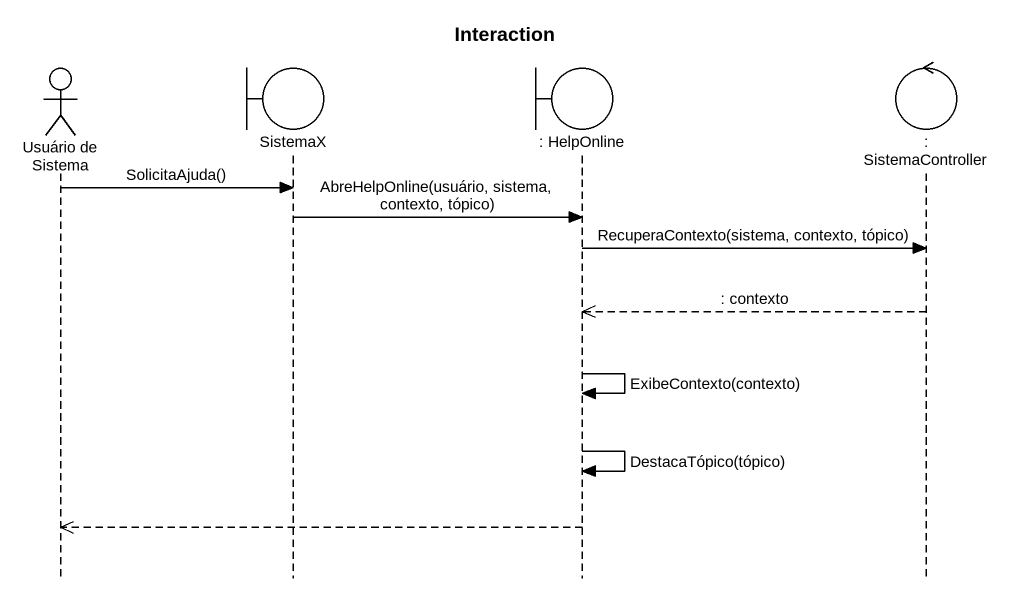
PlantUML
@startuml
title Interaction
hide footbox
actor "Usuário de Sistema" as Usuário_de_Sistema
boundary SistemaX
boundary ": HelpOnline" as HelpOnline
control ": SistemaController" as SistemaController

Usuário_de_Sistema -> SistemaX : SolicitaAjuda()
SistemaX -> HelpOnline : AbreHelpOnline(usuário, sistema, contexto, tópico)
HelpOnline -> SistemaController : RecuperaContexto(sistema, contexto, tópico)
SistemaController -->> HelpOnline : : contexto
HelpOnline -> HelpOnline : ExibeContexto(contexto)
HelpOnline -> HelpOnline : DestacaTópico(tópico)
HelpOnline -->> Usuário_de_Sistema
@enduml
